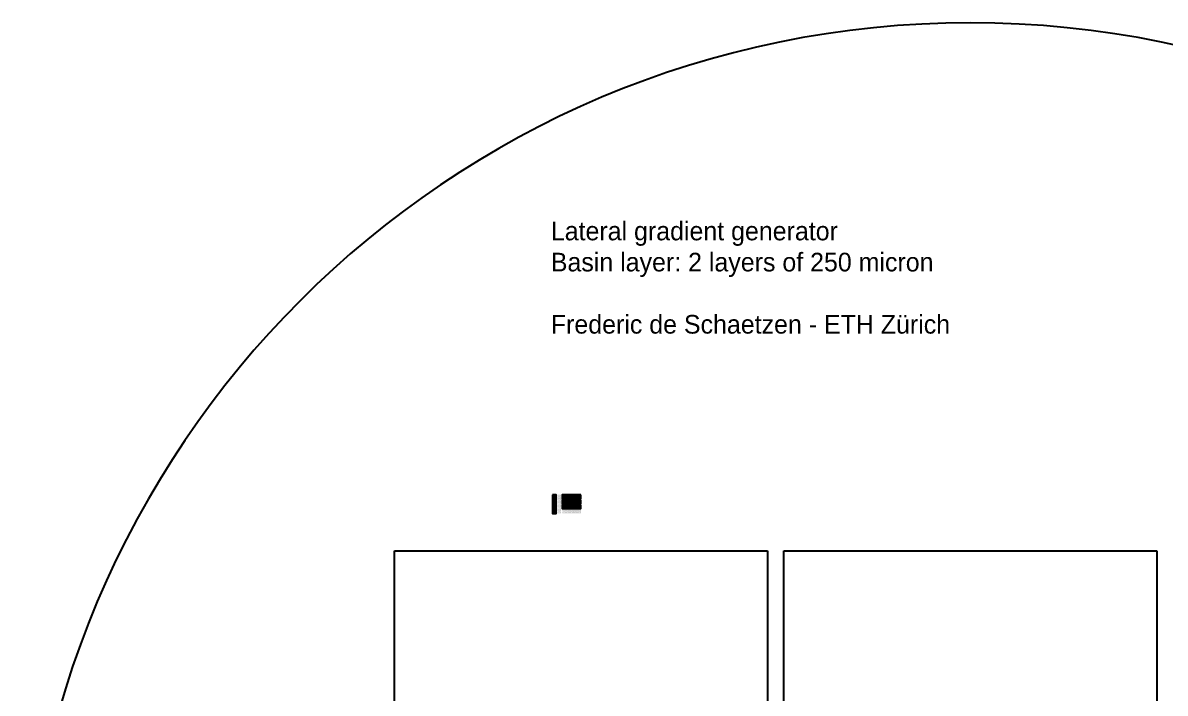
# Model space of a CAD drawing. Extents: x -55 to 54, y -178 to -77.
# Drawn here: x -51.1 to 10.1, y -112.4 to -76.5 of the extents above; entities that cross this region are included whole.
import ezdxf

# ---------------------------------------------------------------- set-up
doc = ezdxf.new("R2010")
doc.units = 0
doc.header["$MEASUREMENT"] = 0

msp = doc.modelspace()

# ---------------------------------------------------------------- hatches: boundary and pattern name
h = msp.add_hatch(color=256)
h.dxf.hatch_style = 1
h.paths.add_polyline_path([(-22.577, -102.484), (-22.577, -102.534), (-22.627, -102.534), (-22.627, -102.584), (-22.677, -102.584), (-22.677, -102.534), (-22.727, -102.534), (-22.727, -102.484), (-22.677, -102.484), (-22.677, -102.434), (-22.627, -102.434), (-22.627, -102.484)], flags=16)
h.paths.add_polyline_path([(-22.577, -102.084), (-22.577, -102.134), (-22.627, -102.134), (-22.627, -102.184), (-22.677, -102.184), (-22.677, -102.134), (-22.727, -102.134), (-22.727, -102.084), (-22.677, -102.084), (-22.677, -102.034), (-22.627, -102.034), (-22.627, -102.084)], flags=16)
h.paths.add_polyline_path([(-22.577, -101.884), (-22.577, -101.934), (-22.627, -101.934), (-22.627, -101.984), (-22.677, -101.984), (-22.677, -101.934), (-22.727, -101.934), (-22.727, -101.884), (-22.677, -101.884), (-22.677, -101.834), (-22.627, -101.834), (-22.627, -101.884)], flags=16)
h.paths.add_polyline_path([(-22.577, -102.284), (-22.577, -102.334), (-22.627, -102.334), (-22.627, -102.384), (-22.677, -102.384), (-22.677, -102.334), (-22.727, -102.334), (-22.727, -102.284), (-22.677, -102.284), (-22.677, -102.234), (-22.627, -102.234), (-22.627, -102.284)], flags=16)
h.paths.add_polyline_path([(-22.577, -102.684), (-22.577, -102.734), (-22.627, -102.734), (-22.627, -102.784), (-22.677, -102.784), (-22.677, -102.734), (-22.727, -102.734), (-22.727, -102.684), (-22.677, -102.684), (-22.677, -102.634), (-22.627, -102.634), (-22.627, -102.684)], flags=16)
h.paths.add_polyline_path([(-22.752, -101.809), (-22.752, -102.809), (-22.552, -102.809), (-22.552, -101.809)])
h = msp.add_hatch(color=256)
h.dxf.hatch_style = 1
h.paths.add_polyline_path([(-22.637, -102.774), (-22.637, -102.724), (-22.587, -102.724), (-22.587, -102.694), (-22.637, -102.694), (-22.637, -102.644), (-22.667, -102.644), (-22.667, -102.694), (-22.717, -102.694), (-22.717, -102.724), (-22.667, -102.724), (-22.667, -102.774)])
h.paths.add_polyline_path([(-22.637, -102.574), (-22.637, -102.524), (-22.587, -102.524), (-22.587, -102.494), (-22.637, -102.494), (-22.637, -102.444), (-22.667, -102.444), (-22.667, -102.494), (-22.717, -102.494), (-22.717, -102.524), (-22.667, -102.524), (-22.667, -102.574)])
h.paths.add_polyline_path([(-22.637, -102.374), (-22.637, -102.324), (-22.587, -102.324), (-22.587, -102.294), (-22.637, -102.294), (-22.637, -102.244), (-22.667, -102.244), (-22.667, -102.294), (-22.717, -102.294), (-22.717, -102.324), (-22.667, -102.324), (-22.667, -102.374)])
h.paths.add_polyline_path([(-22.637, -102.174), (-22.637, -102.124), (-22.587, -102.124), (-22.587, -102.094), (-22.637, -102.094), (-22.637, -102.044), (-22.667, -102.044), (-22.667, -102.094), (-22.717, -102.094), (-22.717, -102.124), (-22.667, -102.124), (-22.667, -102.174)])
h.paths.add_polyline_path([(-22.637, -101.974), (-22.637, -101.924), (-22.587, -101.924), (-22.587, -101.894), (-22.637, -101.894), (-22.637, -101.844), (-22.667, -101.844), (-22.667, -101.894), (-22.717, -101.894), (-22.717, -101.924), (-22.667, -101.924), (-22.667, -101.974)])
h = msp.add_hatch(color=256)
h.dxf.hatch_style = 1
h.paths.add_polyline_path([(-22.31, -102.484), (-22.31, -102.534), (-22.36, -102.534), (-22.36, -102.584), (-22.41, -102.584), (-22.41, -102.534), (-22.46, -102.534), (-22.46, -102.484), (-22.41, -102.484), (-22.41, -102.434), (-22.36, -102.434), (-22.36, -102.484)], flags=16)
h.paths.add_polyline_path([(-22.31, -102.084), (-22.31, -102.134), (-22.36, -102.134), (-22.36, -102.184), (-22.41, -102.184), (-22.41, -102.134), (-22.46, -102.134), (-22.46, -102.084), (-22.41, -102.084), (-22.41, -102.034), (-22.36, -102.034), (-22.36, -102.084)], flags=16)
h.paths.add_polyline_path([(-22.31, -101.884), (-22.31, -101.934), (-22.36, -101.934), (-22.36, -101.984), (-22.41, -101.984), (-22.41, -101.934), (-22.46, -101.934), (-22.46, -101.884), (-22.41, -101.884), (-22.41, -101.834), (-22.36, -101.834), (-22.36, -101.884)], flags=16)
h.paths.add_polyline_path([(-22.31, -102.284), (-22.31, -102.334), (-22.36, -102.334), (-22.36, -102.384), (-22.41, -102.384), (-22.41, -102.334), (-22.46, -102.334), (-22.46, -102.284), (-22.41, -102.284), (-22.41, -102.234), (-22.36, -102.234), (-22.36, -102.284)], flags=16)
h.paths.add_polyline_path([(-22.31, -102.684), (-22.31, -102.734), (-22.36, -102.734), (-22.36, -102.784), (-22.41, -102.784), (-22.41, -102.734), (-22.46, -102.734), (-22.46, -102.684), (-22.41, -102.684), (-22.41, -102.634), (-22.36, -102.634), (-22.36, -102.684)], flags=16)
h.paths.add_polyline_path([(-22.485, -101.809), (-22.485, -102.809), (-22.285, -102.809), (-22.285, -101.809)])
h = msp.add_hatch(color=256)
h.dxf.hatch_style = 1
h.paths.add_polyline_path([(-22.37, -102.774), (-22.37, -102.724), (-22.32, -102.724), (-22.32, -102.694), (-22.37, -102.694), (-22.37, -102.644), (-22.4, -102.644), (-22.4, -102.694), (-22.45, -102.694), (-22.45, -102.724), (-22.4, -102.724), (-22.4, -102.774)])
h.paths.add_polyline_path([(-22.37, -102.574), (-22.37, -102.524), (-22.32, -102.524), (-22.32, -102.494), (-22.37, -102.494), (-22.37, -102.444), (-22.4, -102.444), (-22.4, -102.494), (-22.45, -102.494), (-22.45, -102.524), (-22.4, -102.524), (-22.4, -102.574)])
h.paths.add_polyline_path([(-22.37, -102.374), (-22.37, -102.324), (-22.32, -102.324), (-22.32, -102.294), (-22.37, -102.294), (-22.37, -102.244), (-22.4, -102.244), (-22.4, -102.294), (-22.45, -102.294), (-22.45, -102.324), (-22.4, -102.324), (-22.4, -102.374)])
h.paths.add_polyline_path([(-22.37, -102.174), (-22.37, -102.124), (-22.32, -102.124), (-22.32, -102.094), (-22.37, -102.094), (-22.37, -102.044), (-22.4, -102.044), (-22.4, -102.094), (-22.45, -102.094), (-22.45, -102.124), (-22.4, -102.124), (-22.4, -102.174)])
h.paths.add_polyline_path([(-22.37, -101.974), (-22.37, -101.924), (-22.32, -101.924), (-22.32, -101.894), (-22.37, -101.894), (-22.37, -101.844), (-22.4, -101.844), (-22.4, -101.894), (-22.45, -101.894), (-22.45, -101.924), (-22.4, -101.924), (-22.4, -101.974)])
h = msp.add_hatch(color=256)
h.dxf.hatch_style = 1
h.paths.add_polyline_path([(-21.494, -101.984), (-21.544, -101.984), (-21.544, -101.934), (-21.594, -101.934), (-21.594, -101.884), (-21.544, -101.884), (-21.544, -101.834), (-21.494, -101.834), (-21.494, -101.884), (-21.444, -101.884), (-21.444, -101.934), (-21.494, -101.934)], flags=16)
h.paths.add_polyline_path([(-21.894, -101.984), (-21.944, -101.984), (-21.944, -101.934), (-21.994, -101.934), (-21.994, -101.884), (-21.944, -101.884), (-21.944, -101.834), (-21.894, -101.834), (-21.894, -101.884), (-21.844, -101.884), (-21.844, -101.934), (-21.894, -101.934)], flags=16)
h.paths.add_polyline_path([(-22.094, -101.984), (-22.144, -101.984), (-22.144, -101.934), (-22.194, -101.934), (-22.194, -101.884), (-22.144, -101.884), (-22.144, -101.834), (-22.094, -101.834), (-22.094, -101.884), (-22.044, -101.884), (-22.044, -101.934), (-22.094, -101.934)], flags=16)
h.paths.add_polyline_path([(-21.694, -101.984), (-21.744, -101.984), (-21.744, -101.934), (-21.794, -101.934), (-21.794, -101.884), (-21.744, -101.884), (-21.744, -101.834), (-21.694, -101.834), (-21.694, -101.884), (-21.644, -101.884), (-21.644, -101.934), (-21.694, -101.934)], flags=16)
h.paths.add_polyline_path([(-21.294, -101.984), (-21.344, -101.984), (-21.344, -101.934), (-21.394, -101.934), (-21.394, -101.884), (-21.344, -101.884), (-21.344, -101.834), (-21.294, -101.834), (-21.294, -101.884), (-21.244, -101.884), (-21.244, -101.934), (-21.294, -101.934)], flags=16)
h.paths.add_polyline_path([(-21.219, -101.809), (-22.219, -101.809), (-22.219, -102.009), (-21.219, -102.009)])
h.paths.add_polyline_path([(-22.184, -101.924), (-22.134, -101.924), (-22.134, -101.974), (-22.104, -101.974), (-22.104, -101.924), (-22.054, -101.924), (-22.054, -101.894), (-22.104, -101.894), (-22.104, -101.844), (-22.134, -101.844), (-22.134, -101.894), (-22.184, -101.894)], flags=0)
h = msp.add_hatch(color=256)
h.dxf.hatch_style = 1
h.paths.add_polyline_path([(-21.494, -102.25), (-21.544, -102.25), (-21.544, -102.2), (-21.594, -102.2), (-21.594, -102.15), (-21.544, -102.15), (-21.544, -102.1), (-21.494, -102.1), (-21.494, -102.15), (-21.444, -102.15), (-21.444, -102.2), (-21.494, -102.2)], flags=16)
h.paths.add_polyline_path([(-21.894, -102.25), (-21.944, -102.25), (-21.944, -102.2), (-21.994, -102.2), (-21.994, -102.15), (-21.944, -102.15), (-21.944, -102.1), (-21.894, -102.1), (-21.894, -102.15), (-21.844, -102.15), (-21.844, -102.2), (-21.894, -102.2)], flags=16)
h.paths.add_polyline_path([(-22.094, -102.25), (-22.144, -102.25), (-22.144, -102.2), (-22.194, -102.2), (-22.194, -102.15), (-22.144, -102.15), (-22.144, -102.1), (-22.094, -102.1), (-22.094, -102.15), (-22.044, -102.15), (-22.044, -102.2), (-22.094, -102.2)], flags=16)
h.paths.add_polyline_path([(-21.694, -102.25), (-21.744, -102.25), (-21.744, -102.2), (-21.794, -102.2), (-21.794, -102.15), (-21.744, -102.15), (-21.744, -102.1), (-21.694, -102.1), (-21.694, -102.15), (-21.644, -102.15), (-21.644, -102.2), (-21.694, -102.2)], flags=16)
h.paths.add_polyline_path([(-21.294, -102.25), (-21.344, -102.25), (-21.344, -102.2), (-21.394, -102.2), (-21.394, -102.15), (-21.344, -102.15), (-21.344, -102.1), (-21.294, -102.1), (-21.294, -102.15), (-21.244, -102.15), (-21.244, -102.2), (-21.294, -102.2)], flags=16)
h.paths.add_polyline_path([(-21.219, -102.075), (-22.219, -102.075), (-22.219, -102.275), (-21.219, -102.275)])
h.paths.add_polyline_path([(-22.184, -102.19), (-22.134, -102.19), (-22.134, -102.24), (-22.104, -102.24), (-22.104, -102.19), (-22.054, -102.19), (-22.054, -102.16), (-22.104, -102.16), (-22.104, -102.11), (-22.134, -102.11), (-22.134, -102.16), (-22.184, -102.16)], flags=0)
h = msp.add_hatch(color=256)
h.dxf.hatch_style = 1
h.paths.add_polyline_path([(-22.184, -101.924), (-22.134, -101.924), (-22.134, -101.974), (-22.104, -101.974), (-22.104, -101.924), (-22.054, -101.924), (-22.054, -101.894), (-22.104, -101.894), (-22.104, -101.844), (-22.134, -101.844), (-22.134, -101.894), (-22.184, -101.894)])
h.paths.add_polyline_path([(-21.984, -101.924), (-21.934, -101.924), (-21.934, -101.974), (-21.904, -101.974), (-21.904, -101.924), (-21.854, -101.924), (-21.854, -101.894), (-21.904, -101.894), (-21.904, -101.844), (-21.934, -101.844), (-21.934, -101.894), (-21.984, -101.894)])
h.paths.add_polyline_path([(-21.784, -101.924), (-21.734, -101.924), (-21.734, -101.974), (-21.704, -101.974), (-21.704, -101.924), (-21.654, -101.924), (-21.654, -101.894), (-21.704, -101.894), (-21.704, -101.844), (-21.734, -101.844), (-21.734, -101.894), (-21.784, -101.894)])
h.paths.add_polyline_path([(-21.584, -101.924), (-21.534, -101.924), (-21.534, -101.974), (-21.504, -101.974), (-21.504, -101.924), (-21.454, -101.924), (-21.454, -101.894), (-21.504, -101.894), (-21.504, -101.844), (-21.534, -101.844), (-21.534, -101.894), (-21.584, -101.894)])
h.paths.add_polyline_path([(-21.384, -101.924), (-21.334, -101.924), (-21.334, -101.974), (-21.304, -101.974), (-21.304, -101.924), (-21.254, -101.924), (-21.254, -101.894), (-21.304, -101.894), (-21.304, -101.844), (-21.334, -101.844), (-21.334, -101.894), (-21.384, -101.894)])
h = msp.add_hatch(color=256)
h.dxf.hatch_style = 1
h.paths.add_polyline_path([(-22.184, -102.19), (-22.134, -102.19), (-22.134, -102.24), (-22.104, -102.24), (-22.104, -102.19), (-22.054, -102.19), (-22.054, -102.16), (-22.104, -102.16), (-22.104, -102.11), (-22.134, -102.11), (-22.134, -102.16), (-22.184, -102.16)])
h.paths.add_polyline_path([(-21.984, -102.19), (-21.934, -102.19), (-21.934, -102.24), (-21.904, -102.24), (-21.904, -102.19), (-21.854, -102.19), (-21.854, -102.16), (-21.904, -102.16), (-21.904, -102.11), (-21.934, -102.11), (-21.934, -102.16), (-21.984, -102.16)])
h.paths.add_polyline_path([(-21.784, -102.19), (-21.734, -102.19), (-21.734, -102.24), (-21.704, -102.24), (-21.704, -102.19), (-21.654, -102.19), (-21.654, -102.16), (-21.704, -102.16), (-21.704, -102.11), (-21.734, -102.11), (-21.734, -102.16), (-21.784, -102.16)])
h.paths.add_polyline_path([(-21.584, -102.19), (-21.534, -102.19), (-21.534, -102.24), (-21.504, -102.24), (-21.504, -102.19), (-21.454, -102.19), (-21.454, -102.16), (-21.504, -102.16), (-21.504, -102.11), (-21.534, -102.11), (-21.534, -102.16), (-21.584, -102.16)])
h.paths.add_polyline_path([(-21.384, -102.19), (-21.334, -102.19), (-21.334, -102.24), (-21.304, -102.24), (-21.304, -102.19), (-21.254, -102.19), (-21.254, -102.16), (-21.304, -102.16), (-21.304, -102.11), (-21.334, -102.11), (-21.334, -102.16), (-21.384, -102.16)])
h = msp.add_hatch(color=256)
h.dxf.hatch_style = 1
h.paths.add_polyline_path([(-21.494, -102.517), (-21.544, -102.517), (-21.544, -102.467), (-21.594, -102.467), (-21.594, -102.417), (-21.544, -102.417), (-21.544, -102.367), (-21.494, -102.367), (-21.494, -102.417), (-21.444, -102.417), (-21.444, -102.467), (-21.494, -102.467)], flags=16)
h.paths.add_polyline_path([(-21.894, -102.517), (-21.944, -102.517), (-21.944, -102.467), (-21.994, -102.467), (-21.994, -102.417), (-21.944, -102.417), (-21.944, -102.367), (-21.894, -102.367), (-21.894, -102.417), (-21.844, -102.417), (-21.844, -102.467), (-21.894, -102.467)], flags=16)
h.paths.add_polyline_path([(-22.094, -102.517), (-22.144, -102.517), (-22.144, -102.467), (-22.194, -102.467), (-22.194, -102.417), (-22.144, -102.417), (-22.144, -102.367), (-22.094, -102.367), (-22.094, -102.417), (-22.044, -102.417), (-22.044, -102.467), (-22.094, -102.467)], flags=16)
h.paths.add_polyline_path([(-21.694, -102.517), (-21.744, -102.517), (-21.744, -102.467), (-21.794, -102.467), (-21.794, -102.417), (-21.744, -102.417), (-21.744, -102.367), (-21.694, -102.367), (-21.694, -102.417), (-21.644, -102.417), (-21.644, -102.467), (-21.694, -102.467)], flags=16)
h.paths.add_polyline_path([(-21.294, -102.517), (-21.344, -102.517), (-21.344, -102.467), (-21.394, -102.467), (-21.394, -102.417), (-21.344, -102.417), (-21.344, -102.367), (-21.294, -102.367), (-21.294, -102.417), (-21.244, -102.417), (-21.244, -102.467), (-21.294, -102.467)], flags=16)
h.paths.add_polyline_path([(-21.219, -102.342), (-22.219, -102.342), (-22.219, -102.542), (-21.219, -102.542)])
h.paths.add_polyline_path([(-22.184, -102.457), (-22.134, -102.457), (-22.134, -102.507), (-22.104, -102.507), (-22.104, -102.457), (-22.054, -102.457), (-22.054, -102.427), (-22.104, -102.427), (-22.104, -102.377), (-22.134, -102.377), (-22.134, -102.427), (-22.184, -102.427)], flags=0)
h = msp.add_hatch(color=256)
h.dxf.hatch_style = 1
h.paths.add_polyline_path([(-21.494, -102.784), (-21.544, -102.784), (-21.544, -102.734), (-21.594, -102.734), (-21.594, -102.684), (-21.544, -102.684), (-21.544, -102.634), (-21.494, -102.634), (-21.494, -102.684), (-21.444, -102.684), (-21.444, -102.734), (-21.494, -102.734)], flags=16)
h.paths.add_polyline_path([(-21.894, -102.784), (-21.944, -102.784), (-21.944, -102.734), (-21.994, -102.734), (-21.994, -102.684), (-21.944, -102.684), (-21.944, -102.634), (-21.894, -102.634), (-21.894, -102.684), (-21.844, -102.684), (-21.844, -102.734), (-21.894, -102.734)], flags=16)
h.paths.add_polyline_path([(-22.094, -102.784), (-22.144, -102.784), (-22.144, -102.734), (-22.194, -102.734), (-22.194, -102.684), (-22.144, -102.684), (-22.144, -102.634), (-22.094, -102.634), (-22.094, -102.684), (-22.044, -102.684), (-22.044, -102.734), (-22.094, -102.734)], flags=16)
h.paths.add_polyline_path([(-21.694, -102.784), (-21.744, -102.784), (-21.744, -102.734), (-21.794, -102.734), (-21.794, -102.684), (-21.744, -102.684), (-21.744, -102.634), (-21.694, -102.634), (-21.694, -102.684), (-21.644, -102.684), (-21.644, -102.734), (-21.694, -102.734)], flags=16)
h.paths.add_polyline_path([(-21.294, -102.784), (-21.344, -102.784), (-21.344, -102.734), (-21.394, -102.734), (-21.394, -102.684), (-21.344, -102.684), (-21.344, -102.634), (-21.294, -102.634), (-21.294, -102.684), (-21.244, -102.684), (-21.244, -102.734), (-21.294, -102.734)], flags=16)
h.paths.add_polyline_path([(-21.219, -102.609), (-22.219, -102.609), (-22.219, -102.809), (-21.219, -102.809)])
h.paths.add_polyline_path([(-22.184, -102.724), (-22.134, -102.724), (-22.134, -102.774), (-22.104, -102.774), (-22.104, -102.724), (-22.054, -102.724), (-22.054, -102.694), (-22.104, -102.694), (-22.104, -102.644), (-22.134, -102.644), (-22.134, -102.694), (-22.184, -102.694)], flags=0)
h = msp.add_hatch(color=256)
h.dxf.hatch_style = 1
h.paths.add_polyline_path([(-22.184, -102.457), (-22.134, -102.457), (-22.134, -102.507), (-22.104, -102.507), (-22.104, -102.457), (-22.054, -102.457), (-22.054, -102.427), (-22.104, -102.427), (-22.104, -102.377), (-22.134, -102.377), (-22.134, -102.427), (-22.184, -102.427)])
h.paths.add_polyline_path([(-21.984, -102.457), (-21.934, -102.457), (-21.934, -102.507), (-21.904, -102.507), (-21.904, -102.457), (-21.854, -102.457), (-21.854, -102.427), (-21.904, -102.427), (-21.904, -102.377), (-21.934, -102.377), (-21.934, -102.427), (-21.984, -102.427)])
h.paths.add_polyline_path([(-21.784, -102.457), (-21.734, -102.457), (-21.734, -102.507), (-21.704, -102.507), (-21.704, -102.457), (-21.654, -102.457), (-21.654, -102.427), (-21.704, -102.427), (-21.704, -102.377), (-21.734, -102.377), (-21.734, -102.427), (-21.784, -102.427)])
h.paths.add_polyline_path([(-21.584, -102.457), (-21.534, -102.457), (-21.534, -102.507), (-21.504, -102.507), (-21.504, -102.457), (-21.454, -102.457), (-21.454, -102.427), (-21.504, -102.427), (-21.504, -102.377), (-21.534, -102.377), (-21.534, -102.427), (-21.584, -102.427)])
h.paths.add_polyline_path([(-21.384, -102.457), (-21.334, -102.457), (-21.334, -102.507), (-21.304, -102.507), (-21.304, -102.457), (-21.254, -102.457), (-21.254, -102.427), (-21.304, -102.427), (-21.304, -102.377), (-21.334, -102.377), (-21.334, -102.427), (-21.384, -102.427)])
h = msp.add_hatch(color=256)
h.dxf.hatch_style = 1
h.paths.add_polyline_path([(-22.184, -102.724), (-22.134, -102.724), (-22.134, -102.774), (-22.104, -102.774), (-22.104, -102.724), (-22.054, -102.724), (-22.054, -102.694), (-22.104, -102.694), (-22.104, -102.644), (-22.134, -102.644), (-22.134, -102.694), (-22.184, -102.694)])
h.paths.add_polyline_path([(-21.984, -102.724), (-21.934, -102.724), (-21.934, -102.774), (-21.904, -102.774), (-21.904, -102.724), (-21.854, -102.724), (-21.854, -102.694), (-21.904, -102.694), (-21.904, -102.644), (-21.934, -102.644), (-21.934, -102.694), (-21.984, -102.694)])
h.paths.add_polyline_path([(-21.784, -102.724), (-21.734, -102.724), (-21.734, -102.774), (-21.704, -102.774), (-21.704, -102.724), (-21.654, -102.724), (-21.654, -102.694), (-21.704, -102.694), (-21.704, -102.644), (-21.734, -102.644), (-21.734, -102.694), (-21.784, -102.694)])
h.paths.add_polyline_path([(-21.584, -102.724), (-21.534, -102.724), (-21.534, -102.774), (-21.504, -102.774), (-21.504, -102.724), (-21.454, -102.724), (-21.454, -102.694), (-21.504, -102.694), (-21.504, -102.644), (-21.534, -102.644), (-21.534, -102.694), (-21.584, -102.694)])
h.paths.add_polyline_path([(-21.384, -102.724), (-21.334, -102.724), (-21.334, -102.774), (-21.304, -102.774), (-21.304, -102.724), (-21.254, -102.724), (-21.254, -102.694), (-21.304, -102.694), (-21.304, -102.644), (-21.334, -102.644), (-21.334, -102.694), (-21.384, -102.694)])

# ---------------------------------------------------------------- linework, layer by layer
for p, q in [((-31.219, -119.809), (-31.219, -104.809)), ((-31.219, -104.809), (-11.219, -104.809)), ((-11.219, -104.809), (-11.219, -119.809)), ((-10.339, -119.809), (-10.339, -104.809)), ((-10.339, -104.809), (9.661, -104.809)), ((9.661, -104.809), (9.661, -119.809))]:
    msp.add_line(p, q)
msp.add_lwpolyline([(50.461, -127.309, 1), (-51.139, -127.309, 1), (50.461, -127.309)], format="xyb", close=True)
for points in [[(-22.752, -101.809), (-22.752, -102.809), (-22.552, -102.809), (-22.552, -101.809)], [(-22.577, -101.884), (-22.577, -101.934), (-22.627, -101.934), (-22.627, -101.984), (-22.677, -101.984), (-22.677, -101.934), (-22.727, -101.934), (-22.727, -101.884), (-22.677, -101.884), (-22.677, -101.834), (-22.627, -101.834), (-22.627, -101.884)], [(-22.577, -102.084), (-22.577, -102.134), (-22.627, -102.134), (-22.627, -102.184), (-22.677, -102.184), (-22.677, -102.134), (-22.727, -102.134), (-22.727, -102.084), (-22.677, -102.084), (-22.677, -102.034), (-22.627, -102.034), (-22.627, -102.084)], [(-22.577, -102.284), (-22.577, -102.334), (-22.627, -102.334), (-22.627, -102.384), (-22.677, -102.384), (-22.677, -102.334), (-22.727, -102.334), (-22.727, -102.284), (-22.677, -102.284), (-22.677, -102.234), (-22.627, -102.234), (-22.627, -102.284)], [(-22.637, -101.924), (-22.637, -101.974), (-22.667, -101.974), (-22.667, -101.924), (-22.717, -101.924), (-22.717, -101.894), (-22.667, -101.894), (-22.667, -101.884), (-22.667, -101.844), (-22.637, -101.844), (-22.637, -101.894), (-22.587, -101.894), (-22.587, -101.924)], [(-22.637, -102.124), (-22.637, -102.174), (-22.667, -102.174), (-22.667, -102.124), (-22.717, -102.124), (-22.717, -102.094), (-22.667, -102.094), (-22.667, -102.084), (-22.667, -102.044), (-22.637, -102.044), (-22.637, -102.094), (-22.587, -102.094), (-22.587, -102.124)], [(-22.637, -102.324), (-22.637, -102.374), (-22.667, -102.374), (-22.667, -102.324), (-22.717, -102.324), (-22.717, -102.294), (-22.667, -102.294), (-22.667, -102.284), (-22.667, -102.244), (-22.637, -102.244), (-22.637, -102.294), (-22.587, -102.294), (-22.587, -102.324)], [(-21.219, -101.809), (-22.219, -101.809), (-22.219, -102.009), (-21.219, -102.009)], [(-21.219, -102.075), (-22.219, -102.075), (-22.219, -102.275), (-21.219, -102.275)], [(-22.094, -101.984), (-22.144, -101.984), (-22.144, -101.934), (-22.194, -101.934), (-22.194, -101.884), (-22.144, -101.884), (-22.144, -101.834), (-22.094, -101.834), (-22.094, -101.884), (-22.044, -101.884), (-22.044, -101.934), (-22.094, -101.934)], [(-22.094, -102.25), (-22.144, -102.25), (-22.144, -102.2), (-22.194, -102.2), (-22.194, -102.15), (-22.144, -102.15), (-22.144, -102.1), (-22.094, -102.1), (-22.094, -102.15), (-22.044, -102.15), (-22.044, -102.2), (-22.094, -102.2)], [(-22.134, -101.924), (-22.184, -101.924), (-22.184, -101.894), (-22.134, -101.894), (-22.134, -101.844), (-22.104, -101.844), (-22.104, -101.894), (-22.094, -101.894), (-22.054, -101.894), (-22.054, -101.924), (-22.104, -101.924), (-22.104, -101.974), (-22.134, -101.974)], [(-22.134, -102.19), (-22.184, -102.19), (-22.184, -102.16), (-22.134, -102.16), (-22.134, -102.11), (-22.104, -102.11), (-22.104, -102.16), (-22.094, -102.16), (-22.054, -102.16), (-22.054, -102.19), (-22.104, -102.19), (-22.104, -102.24), (-22.134, -102.24)], [(-21.894, -101.984), (-21.944, -101.984), (-21.944, -101.934), (-21.994, -101.934), (-21.994, -101.884), (-21.944, -101.884), (-21.944, -101.834), (-21.894, -101.834), (-21.894, -101.884), (-21.844, -101.884), (-21.844, -101.934), (-21.894, -101.934)], [(-21.894, -102.25), (-21.944, -102.25), (-21.944, -102.2), (-21.994, -102.2), (-21.994, -102.15), (-21.944, -102.15), (-21.944, -102.1), (-21.894, -102.1), (-21.894, -102.15), (-21.844, -102.15), (-21.844, -102.2), (-21.894, -102.2)], [(-21.934, -101.924), (-21.984, -101.924), (-21.984, -101.894), (-21.934, -101.894), (-21.934, -101.844), (-21.904, -101.844), (-21.904, -101.894), (-21.894, -101.894), (-21.854, -101.894), (-21.854, -101.924), (-21.904, -101.924), (-21.904, -101.974), (-21.934, -101.974)], [(-21.934, -102.19), (-21.984, -102.19), (-21.984, -102.16), (-21.934, -102.16), (-21.934, -102.11), (-21.904, -102.11), (-21.904, -102.16), (-21.894, -102.16), (-21.854, -102.16), (-21.854, -102.19), (-21.904, -102.19), (-21.904, -102.24), (-21.934, -102.24)], [(-21.694, -101.984), (-21.744, -101.984), (-21.744, -101.934), (-21.794, -101.934), (-21.794, -101.884), (-21.744, -101.884), (-21.744, -101.834), (-21.694, -101.834), (-21.694, -101.884), (-21.644, -101.884), (-21.644, -101.934), (-21.694, -101.934)], [(-21.694, -102.25), (-21.744, -102.25), (-21.744, -102.2), (-21.794, -102.2), (-21.794, -102.15), (-21.744, -102.15), (-21.744, -102.1), (-21.694, -102.1), (-21.694, -102.15), (-21.644, -102.15), (-21.644, -102.2), (-21.694, -102.2)], [(-21.734, -101.924), (-21.784, -101.924), (-21.784, -101.894), (-21.734, -101.894), (-21.734, -101.844), (-21.704, -101.844), (-21.704, -101.894), (-21.694, -101.894), (-21.654, -101.894), (-21.654, -101.924), (-21.704, -101.924), (-21.704, -101.974), (-21.734, -101.974)], [(-21.734, -102.19), (-21.784, -102.19), (-21.784, -102.16), (-21.734, -102.16), (-21.734, -102.11), (-21.704, -102.11), (-21.704, -102.16), (-21.694, -102.16), (-21.654, -102.16), (-21.654, -102.19), (-21.704, -102.19), (-21.704, -102.24), (-21.734, -102.24)], [(-21.494, -101.984), (-21.544, -101.984), (-21.544, -101.934), (-21.594, -101.934), (-21.594, -101.884), (-21.544, -101.884), (-21.544, -101.834), (-21.494, -101.834), (-21.494, -101.884), (-21.444, -101.884), (-21.444, -101.934), (-21.494, -101.934)], [(-21.494, -102.25), (-21.544, -102.25), (-21.544, -102.2), (-21.594, -102.2), (-21.594, -102.15), (-21.544, -102.15), (-21.544, -102.1), (-21.494, -102.1), (-21.494, -102.15), (-21.444, -102.15), (-21.444, -102.2), (-21.494, -102.2)], [(-21.534, -101.924), (-21.584, -101.924), (-21.584, -101.894), (-21.534, -101.894), (-21.534, -101.844), (-21.504, -101.844), (-21.504, -101.894), (-21.494, -101.894), (-21.454, -101.894), (-21.454, -101.924), (-21.504, -101.924), (-21.504, -101.974), (-21.534, -101.974)], [(-21.534, -102.19), (-21.584, -102.19), (-21.584, -102.16), (-21.534, -102.16), (-21.534, -102.11), (-21.504, -102.11), (-21.504, -102.16), (-21.494, -102.16), (-21.454, -102.16), (-21.454, -102.19), (-21.504, -102.19), (-21.504, -102.24), (-21.534, -102.24)], [(-21.294, -101.984), (-21.344, -101.984), (-21.344, -101.934), (-21.394, -101.934), (-21.394, -101.884), (-21.344, -101.884), (-21.344, -101.834), (-21.294, -101.834), (-21.294, -101.884), (-21.244, -101.884), (-21.244, -101.934), (-21.294, -101.934)], [(-21.294, -102.25), (-21.344, -102.25), (-21.344, -102.2), (-21.394, -102.2), (-21.394, -102.15), (-21.344, -102.15), (-21.344, -102.1), (-21.294, -102.1), (-21.294, -102.15), (-21.244, -102.15), (-21.244, -102.2), (-21.294, -102.2)], [(-21.334, -101.924), (-21.384, -101.924), (-21.384, -101.894), (-21.334, -101.894), (-21.334, -101.844), (-21.304, -101.844), (-21.304, -101.894), (-21.294, -101.894), (-21.254, -101.894), (-21.254, -101.924), (-21.304, -101.924), (-21.304, -101.974), (-21.334, -101.974)], [(-21.334, -102.19), (-21.384, -102.19), (-21.384, -102.16), (-21.334, -102.16), (-21.334, -102.11), (-21.304, -102.11), (-21.304, -102.16), (-21.294, -102.16), (-21.254, -102.16), (-21.254, -102.19), (-21.304, -102.19), (-21.304, -102.24), (-21.334, -102.24)], [(-22.577, -102.484), (-22.577, -102.534), (-22.627, -102.534), (-22.627, -102.584), (-22.677, -102.584), (-22.677, -102.534), (-22.727, -102.534), (-22.727, -102.484), (-22.677, -102.484), (-22.677, -102.434), (-22.627, -102.434), (-22.627, -102.484)], [(-22.577, -102.684), (-22.577, -102.734), (-22.627, -102.734), (-22.627, -102.784), (-22.677, -102.784), (-22.677, -102.734), (-22.727, -102.734), (-22.727, -102.684), (-22.677, -102.684), (-22.677, -102.634), (-22.627, -102.634), (-22.627, -102.684)], [(-22.637, -102.524), (-22.637, -102.574), (-22.667, -102.574), (-22.667, -102.524), (-22.717, -102.524), (-22.717, -102.494), (-22.667, -102.494), (-22.667, -102.484), (-22.667, -102.444), (-22.637, -102.444), (-22.637, -102.494), (-22.587, -102.494), (-22.587, -102.524)], [(-22.637, -102.724), (-22.637, -102.774), (-22.667, -102.774), (-22.667, -102.724), (-22.717, -102.724), (-22.717, -102.694), (-22.667, -102.694), (-22.667, -102.684), (-22.667, -102.644), (-22.637, -102.644), (-22.637, -102.694), (-22.587, -102.694), (-22.587, -102.724)], [(-21.219, -102.342), (-22.219, -102.342), (-22.219, -102.542), (-21.219, -102.542)], [(-22.094, -102.517), (-22.144, -102.517), (-22.144, -102.467), (-22.194, -102.467), (-22.194, -102.417), (-22.144, -102.417), (-22.144, -102.367), (-22.094, -102.367), (-22.094, -102.417), (-22.044, -102.417), (-22.044, -102.467), (-22.094, -102.467)], [(-22.134, -102.457), (-22.184, -102.457), (-22.184, -102.427), (-22.134, -102.427), (-22.134, -102.377), (-22.104, -102.377), (-22.104, -102.427), (-22.094, -102.427), (-22.054, -102.427), (-22.054, -102.457), (-22.104, -102.457), (-22.104, -102.507), (-22.134, -102.507)], [(-21.894, -102.517), (-21.944, -102.517), (-21.944, -102.467), (-21.994, -102.467), (-21.994, -102.417), (-21.944, -102.417), (-21.944, -102.367), (-21.894, -102.367), (-21.894, -102.417), (-21.844, -102.417), (-21.844, -102.467), (-21.894, -102.467)], [(-21.934, -102.457), (-21.984, -102.457), (-21.984, -102.427), (-21.934, -102.427), (-21.934, -102.377), (-21.904, -102.377), (-21.904, -102.427), (-21.894, -102.427), (-21.854, -102.427), (-21.854, -102.457), (-21.904, -102.457), (-21.904, -102.507), (-21.934, -102.507)], [(-21.694, -102.517), (-21.744, -102.517), (-21.744, -102.467), (-21.794, -102.467), (-21.794, -102.417), (-21.744, -102.417), (-21.744, -102.367), (-21.694, -102.367), (-21.694, -102.417), (-21.644, -102.417), (-21.644, -102.467), (-21.694, -102.467)], [(-21.734, -102.457), (-21.784, -102.457), (-21.784, -102.427), (-21.734, -102.427), (-21.734, -102.377), (-21.704, -102.377), (-21.704, -102.427), (-21.694, -102.427), (-21.654, -102.427), (-21.654, -102.457), (-21.704, -102.457), (-21.704, -102.507), (-21.734, -102.507)], [(-21.494, -102.517), (-21.544, -102.517), (-21.544, -102.467), (-21.594, -102.467), (-21.594, -102.417), (-21.544, -102.417), (-21.544, -102.367), (-21.494, -102.367), (-21.494, -102.417), (-21.444, -102.417), (-21.444, -102.467), (-21.494, -102.467)], [(-21.534, -102.457), (-21.584, -102.457), (-21.584, -102.427), (-21.534, -102.427), (-21.534, -102.377), (-21.504, -102.377), (-21.504, -102.427), (-21.494, -102.427), (-21.454, -102.427), (-21.454, -102.457), (-21.504, -102.457), (-21.504, -102.507), (-21.534, -102.507)], [(-21.294, -102.517), (-21.344, -102.517), (-21.344, -102.467), (-21.394, -102.467), (-21.394, -102.417), (-21.344, -102.417), (-21.344, -102.367), (-21.294, -102.367), (-21.294, -102.417), (-21.244, -102.417), (-21.244, -102.467), (-21.294, -102.467)], [(-21.334, -102.457), (-21.384, -102.457), (-21.384, -102.427), (-21.334, -102.427), (-21.334, -102.377), (-21.304, -102.377), (-21.304, -102.427), (-21.294, -102.427), (-21.254, -102.427), (-21.254, -102.457), (-21.304, -102.457), (-21.304, -102.507), (-21.334, -102.507)]]:
    msp.add_lwpolyline(points, close=True)

# ---------------------------------------------------------------- texts
at = {"insert": (-22.833, -87.167), "char_height": 1, "attachment_point": 1}
msp.add_mtext_dynamic_manual_height_columns('Lateral gradient generator\\PBasin layer: 2 layers of 250 micron\\P\\PFrederic de Schaetzen - ETH Zürich', width=50, gutter_width=1, heights=[7.667], dxfattribs=at)

doc.saveas('drawing.dxf')
